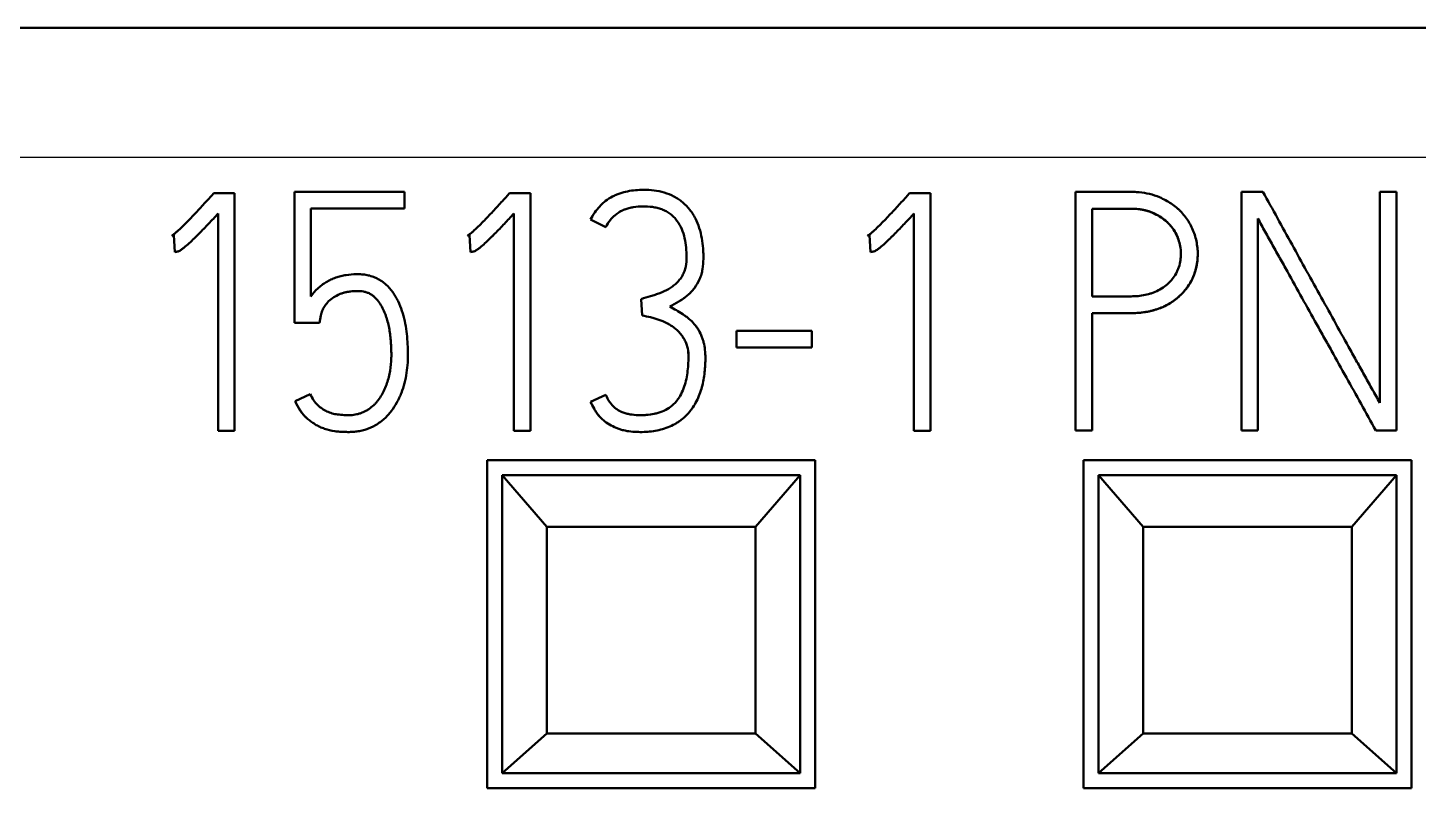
# Model space of a CAD drawing. Header units: millimetres. Extents: x 0 to 841, y 0 to 594.
# Drawn here: x 498.86 to 508.19, y 276.92 to 282.02 of the extents above; entities that cross this region are included whole.
import ezdxf

# ---------------------------------------------------------------- set-up
doc = ezdxf.new("R2010")
doc.units = ezdxf.units.MM
doc.layers.add('1', color=7, linetype='Continuous')

msp = doc.modelspace()

# ---------------------------------------------------------------- linework, layer by layer
at = {"layer": '1', "color": 7, "linetype": 'Continuous', "lineweight": 50}
for p, q in [((519.4459, 282.0155), (494.6459, 282.0155)), ((501.3917, 280.9155), (500.6528, 280.9155)), ((500.6528, 280.9154), (500.6528, 280.0364)), ((501.3917, 280.8045), (501.3917, 280.9154)), ((505.891, 280.9154), (505.891, 279.3154)), ((507.1493, 280.9155), (507.005, 280.9155)), ((507.005, 280.9154), (507.005, 279.3154)), ((508.0459, 280.9155), (507.9328, 280.9155)), ((507.9328, 280.9154), (507.9328, 279.4997)), ((508.0459, 279.3154), (508.0459, 280.9154)), ((500.1112, 280.9067), (500.0956, 280.8888)), ((500.251, 280.9067), (500.1112, 280.9067)), ((500.251, 279.3131), (500.251, 280.9066)), ((502.0955, 280.9067), (502.0799, 280.8888)), ((502.2352, 280.9067), (502.0955, 280.9067)), ((502.2352, 279.3131), (502.2352, 280.9066)), ((504.7789, 280.9067), (504.7633, 280.8888)), ((504.9187, 280.9067), (504.7789, 280.9067)), ((504.9187, 279.3131), (504.9187, 280.9066)), ((500.1402, 280.7691), (500.1402, 279.3131)), ((501.3917, 280.8046), (500.7636, 280.8046)), ((500.7636, 280.8046), (501.3917, 280.8046)), ((500.7636, 280.2139), (500.7636, 280.8045)), ((502.1244, 280.7691), (502.1244, 279.3131)), ((502.7414, 280.6782), (502.6393, 280.7292)), ((502.6393, 280.7292), (502.7414, 280.6782)), ((502.6393, 280.7292), (502.6393, 280.7292)), ((502.9257, 280.8124), (502.9257, 280.8124)), ((504.8079, 280.7691), (504.8079, 279.3131)), ((506.0041, 280.2142), (506.0041, 280.8022)), ((507.1159, 279.3154), (507.1159, 280.7356)), ((502.7414, 280.6782), (502.7414, 280.6782)), ((499.8427, 280.6249), (499.8294, 280.6203)), ((499.8294, 280.6203), (499.8427, 280.6249)), ((499.8294, 280.6203), (499.8294, 280.6203)), ((499.8427, 280.6249), (499.8495, 280.5118)), ((499.8427, 280.6249), (499.8427, 280.6249)), ((501.827, 280.6249), (501.8136, 280.6203)), ((501.8136, 280.6203), (501.827, 280.6249)), ((501.8136, 280.6203), (501.8136, 280.6203)), ((501.827, 280.6249), (501.8338, 280.5118)), ((501.827, 280.6249), (501.827, 280.6249)), ((504.5104, 280.6249), (504.4971, 280.6203)), ((504.4971, 280.6203), (504.5104, 280.6249)), ((504.4971, 280.6203), (504.4971, 280.6203)), ((504.5104, 280.6249), (504.5172, 280.5118)), ((504.5104, 280.6249), (504.5104, 280.6249)), ((499.8495, 280.5118), (499.8495, 280.5118)), ((499.8726, 280.516), (499.8726, 280.516)), ((501.8338, 280.5118), (501.8338, 280.5118)), ((501.8569, 280.516), (501.8569, 280.516)), ((503.3961, 280.474), (503.3961, 280.474)), ((504.5172, 280.5118), (504.5172, 280.5118)), ((504.5403, 280.516), (504.5403, 280.516)), ((506.7121, 280.4984), (506.7121, 280.4984)), ((500.8748, 280.173), (500.8748, 280.173)), ((502.979, 280.1964), (502.9855, 280.0856)), ((500.8303, 280.0853), (500.8215, 280.0365)), ((500.8215, 280.0365), (500.8303, 280.0853)), ((500.8303, 280.0853), (500.8303, 280.0853)), ((500.8391, 280.1174), (500.8391, 280.1174)), ((506.0041, 279.3154), (506.0041, 280.1011)), ((500.8215, 280.0365), (500.6528, 280.0365)), ((500.6528, 280.0365), (500.8215, 280.0365)), ((500.8215, 280.0365), (500.8215, 280.0365)), ((504.1239, 279.9835), (503.6181, 279.9835)), ((503.6181, 279.9834), (503.6181, 279.8703)), ((504.1239, 279.8703), (504.1239, 279.9834)), ((501.4138, 279.8213), (501.4138, 279.8213)), ((503.4094, 279.8038), (503.4094, 279.8038)), ((504.1239, 279.8704), (503.6181, 279.8704)), ((503.6181, 279.8704), (504.1239, 279.8704)), ((500.7591, 279.5573), (500.6573, 279.5109)), ((502.7414, 279.5528), (502.6393, 279.5063)), ((500.6573, 279.5109), (500.6573, 279.5109)), ((502.6393, 279.5063), (502.6393, 279.5063)), ((500.251, 279.3132), (500.1402, 279.3132)), ((500.1402, 279.3132), (500.251, 279.3132)), ((502.2352, 279.3132), (502.1244, 279.3132)), ((502.1244, 279.3132), (502.2352, 279.3132)), ((504.9187, 279.3132), (504.8079, 279.3132)), ((504.8079, 279.3132), (504.9187, 279.3132)), ((506.0041, 279.3155), (505.891, 279.3155)), ((505.891, 279.3155), (506.0041, 279.3155)), ((507.1159, 279.3155), (507.005, 279.3155)), ((507.005, 279.3155), (507.1159, 279.3155)), ((508.0459, 279.3155), (507.9061, 279.3155)), ((507.9061, 279.3155), (508.0459, 279.3155)), ((507.9061, 279.3155), (507.9061, 279.3155)), ((501.9459, 279.1155), (501.9459, 276.9155)), ((504.1459, 279.1155), (501.9459, 279.1155)), ((504.1459, 276.9155), (504.1459, 279.1155)), ((505.9459, 279.1155), (505.9459, 276.9155)), ((508.1459, 279.1155), (505.9459, 279.1155)), ((508.1459, 276.9155), (508.1459, 279.1155)), ((504.0459, 279.0155), (502.0459, 279.0155)), ((502.0459, 279.0155), (502.3459, 278.6682)), ((502.0459, 277.0155), (502.0459, 279.0155)), ((503.7459, 278.6682), (504.0459, 279.0155)), ((504.0459, 279.0155), (504.0459, 277.0155)), ((508.0459, 279.0155), (506.0459, 279.0155)), ((506.0459, 279.0155), (506.3459, 278.6682)), ((506.0459, 277.0155), (506.0459, 279.0155)), ((507.7459, 278.6682), (508.0459, 279.0155)), ((508.0459, 279.0155), (508.0459, 277.0155)), ((502.3459, 278.6682), (503.7459, 278.6682)), ((502.3459, 278.6682), (502.3459, 277.2834)), ((503.7459, 277.2834), (503.7459, 278.6682)), ((506.3459, 278.6682), (507.7459, 278.6682)), ((506.3459, 278.6682), (506.3459, 277.2834)), ((507.7459, 277.2834), (507.7459, 278.6682)), ((502.3459, 277.2834), (502.0459, 277.0155)), ((502.3459, 277.2834), (503.7459, 277.2834)), ((504.0459, 277.0155), (503.7459, 277.2834)), ((506.3459, 277.2834), (506.0459, 277.0155)), ((506.3459, 277.2834), (507.7459, 277.2834)), ((508.0459, 277.0155), (507.7459, 277.2834)), ((504.0459, 277.0155), (502.0459, 277.0155)), ((508.0459, 277.0155), (506.0459, 277.0155)), ((501.9459, 276.9155), (504.1459, 276.9155)), ((505.9459, 276.9155), (508.1459, 276.9155))]:
    msp.add_line(p, q, dxfattribs=at)
at = {"layer": '1', "color": 7, "linetype": 'Continuous', "lineweight": 25}
msp.add_line((519.4459, 281.1466), (494.6459, 281.1466), dxfattribs=at)
at = {"layer": '1', "color": 7, "linetype": 'Continuous', "lineweight": 50}
for points, knots in [([(502.9946, 280.9288), (502.9584, 280.9288), (502.9226, 280.9259), (502.8701, 280.9151), (502.8527, 280.9105), (502.827, 280.9016), (502.8185, 280.8983), (502.8019, 280.8912), (502.7775, 280.8796), (502.7548, 280.8651), (502.7332, 280.8487), (502.7262, 280.8429), (502.7128, 280.8307), (502.6936, 280.8118), (502.6769, 280.7908), (502.6565, 280.7611), (502.6474, 280.7454), (502.6393, 280.7292)], [0, 0, 0, 0, 0.25, 0.25, 0.375, 0.375, 0.4375, 0.4375, 0.5, 0.625, 0.625, 0.6875, 0.6875, 0.75, 0.875, 0.875, 1, 1, 1, 1]), ([(503.1698, 280.1454), (503.1907, 280.1558), (503.211, 280.1672), (503.2357, 280.1822), (503.2406, 280.1853), (503.2503, 280.1914), (503.2552, 280.1946), (503.2694, 280.2045), (503.2876, 280.2186), (503.3045, 280.2346), (503.3207, 280.2516), (503.3285, 280.2605), (503.3497, 280.2884), (503.3612, 280.3085), (503.3729, 280.3354), (503.3751, 280.3408), (503.3791, 280.3518), (503.3809, 280.3573), (503.3858, 280.374), (503.3883, 280.3853), (503.3941, 280.4196), (503.3957, 280.443), (503.3962, 280.4778), (503.396, 280.4893), (503.3953, 280.5124), (503.3947, 280.5239), (503.3922, 280.5585), (503.3894, 280.5814), (503.3813, 280.627), (503.3758, 280.6498), (503.3617, 280.6941), (503.3531, 280.7156), (503.3372, 280.7467), (503.3314, 280.7569), (503.3188, 280.7767), (503.3121, 280.7862), (503.2907, 280.8135), (503.2746, 280.8302), (503.2479, 280.8527), (503.2384, 280.8598), (503.2189, 280.8728), (503.2088, 280.8788), (503.1778, 280.895), (503.1561, 280.9037), (503.1108, 280.9171), (503.0879, 280.9216), (503.0416, 280.9275), (503.0182, 280.9288), (502.9946, 280.9288)], [0, 0, 0, 0, 0.0625, 0.0625, 0.078125, 0.078125, 0.09375, 0.09375, 0.125, 0.15625, 0.15625, 0.1875, 0.1875, 0.25, 0.25, 0.265625, 0.265625, 0.28125, 0.28125, 0.3125, 0.3125, 0.375, 0.375, 0.40625, 0.40625, 0.4375, 0.4375, 0.5, 0.5, 0.5625, 0.5625, 0.625, 0.625, 0.65625, 0.65625, 0.6875, 0.6875, 0.75, 0.75, 0.78125, 0.78125, 0.8125, 0.8125, 0.875, 0.875, 0.9375, 0.9375, 1, 1, 1, 1]), ([(506.456, 280.8788), (506.412, 280.8975), (506.3662, 280.908), (506.3075, 280.9138), (506.2957, 280.9146), (506.2778, 280.9153), (506.2719, 280.9154), (506.26, 280.9155), (506.254, 280.9155), (506.2243, 280.9155), (506.1052, 280.9155), (505.9862, 280.9155), (505.891, 280.9155)], [0, 0, 0, 0, 0.25, 0.25, 0.3125, 0.3125, 0.34375, 0.34375, 0.375, 0.375, 0.5, 1, 1, 1, 1]), ([(507.9328, 279.4998), (507.9249, 279.5147), (507.9168, 279.5295), (507.9005, 279.559), (507.8923, 279.5737), (507.8676, 279.6179), (507.8512, 279.6473), (507.8184, 279.7062), (507.802, 279.7357), (507.7691, 279.7945), (507.7526, 279.8239), (507.7035, 279.9123), (507.671, 279.9714), (507.6057, 280.0894), (507.5729, 280.1483), (507.5074, 280.2661), (507.4748, 280.3252), (507.4097, 280.4432), (507.312, 280.6203), (507.2144, 280.7974), (507.1493, 280.9155)], [0, 0, 0, 0, 0.03125, 0.03125, 0.0625, 0.0625, 0.125, 0.125, 0.1875, 0.1875, 0.25, 0.25, 0.375, 0.375, 0.5, 0.5, 0.625, 0.625, 0.75, 1, 1, 1, 1]), ([(500.0956, 280.8888), (500.0746, 280.8653), (500.0533, 280.842), (500.0105, 280.7956), (499.9891, 280.7725), (499.9457, 280.7267), (499.9238, 280.7039), (499.8898, 280.671), (499.8783, 280.6603), (499.8605, 280.6447), (499.8545, 280.6396), (499.8454, 280.6321), (499.8423, 280.6296), (499.836, 280.6248), (499.8328, 280.6224), (499.8294, 280.6203)], [0, 0, 0, 0, 0.25, 0.25, 0.5, 0.5, 0.75, 0.75, 0.875, 0.875, 0.9375, 0.9375, 0.96875, 0.96875, 1, 1, 1, 1]), ([(502.0799, 280.8888), (502.0589, 280.8653), (502.0376, 280.842), (501.9948, 280.7956), (501.9733, 280.7725), (501.9299, 280.7267), (501.908, 280.7039), (501.874, 280.671), (501.8625, 280.6603), (501.8447, 280.6447), (501.8387, 280.6396), (501.8296, 280.6321), (501.8265, 280.6296), (501.8202, 280.6248), (501.8171, 280.6224), (501.8136, 280.6203)], [0, 0, 0, 0, 0.25, 0.25, 0.5, 0.5, 0.75, 0.75, 0.875, 0.875, 0.9375, 0.9375, 0.96875, 0.96875, 1, 1, 1, 1]), ([(504.7633, 280.8888), (504.7423, 280.8653), (504.721, 280.842), (504.6782, 280.7956), (504.6568, 280.7725), (504.6134, 280.7267), (504.5915, 280.7039), (504.5575, 280.671), (504.546, 280.6603), (504.5282, 280.6447), (504.5222, 280.6396), (504.513, 280.6321), (504.51, 280.6296), (504.5037, 280.6248), (504.5005, 280.6224), (504.4971, 280.6203)], [0, 0, 0, 0, 0.25, 0.25, 0.5, 0.5, 0.75, 0.75, 0.875, 0.875, 0.9375, 0.9375, 0.96875, 0.96875, 1, 1, 1, 1]), ([(506.0041, 280.1012), (506.0625, 280.1012), (506.1354, 280.1012), (506.2157, 280.1012), (506.2376, 280.1012), (506.2522, 280.1012), (506.2595, 280.1012), (506.2959, 280.1015), (506.325, 280.1036), (506.3684, 280.1101), (506.3828, 280.1128), (506.4044, 280.1179), (506.4116, 280.1198), (506.4259, 280.1239), (506.4331, 280.1261), (506.4686, 280.1381), (506.4956, 280.1503), (506.5339, 280.173), (506.5463, 280.1813), (506.5703, 280.1993), (506.5816, 280.2089), (506.614, 280.2392), (506.6333, 280.2616), (506.6582, 280.299), (506.6656, 280.3119), (506.6787, 280.3383), (506.6844, 280.3519), (506.6943, 280.3796), (506.6985, 280.3938), (506.7053, 280.4229), (506.7078, 280.4375), (506.7112, 280.4668), (506.712, 280.4816), (506.7122, 280.5111), (506.7115, 280.526), (506.7068, 280.5704), (506.7006, 280.5991), (506.6868, 280.6412), (506.6815, 280.6551), (506.6694, 280.6824), (506.6627, 280.6955), (506.6403, 280.7336), (506.6225, 280.7571), (506.597, 280.7843), (506.5918, 280.7896), (506.581, 280.7999), (506.5644, 280.8147), (506.5349, 280.8369), (506.5095, 280.8522), (506.4833, 280.8664), (506.4697, 280.8729), (506.456, 280.8788)], [0, 0, 0, 0, 0.125, 0.15625, 0.171875, 0.171875, 0.1875, 0.1875, 0.25, 0.25, 0.28125, 0.28125, 0.296875, 0.296875, 0.3125, 0.3125, 0.375, 0.375, 0.40625, 0.40625, 0.4375, 0.4375, 0.5, 0.5, 0.53125, 0.53125, 0.5625, 0.5625, 0.59375, 0.59375, 0.625, 0.625, 0.65625, 0.65625, 0.6875, 0.6875, 0.75, 0.75, 0.78125, 0.78125, 0.8125, 0.8125, 0.875, 0.875, 0.890625, 0.890625, 0.90625, 0.9375, 0.96875, 0.96875, 1, 1, 1, 1]), ([(500.1402, 280.7692), (500.1193, 280.7466), (500.0983, 280.724), (500.0559, 280.6793), (500.0346, 280.6571), (499.9912, 280.6133), (499.9693, 280.5916), (499.9352, 280.5604), (499.9237, 280.5502), (499.9056, 280.5358), (499.8995, 280.5311), (499.8898, 280.5247), (499.8866, 280.5226), (499.8798, 280.5188), (499.8764, 280.5171), (499.8726, 280.516)], [0, 0, 0, 0, 0.25, 0.25, 0.5, 0.5, 0.75, 0.75, 0.875, 0.875, 0.9375, 0.9375, 0.96875, 0.96875, 1, 1, 1, 1]), ([(499.8726, 280.516), (499.8765, 280.5171), (499.8799, 280.5189), (499.8866, 280.5226), (499.8964, 280.5288), (499.9056, 280.5358), (499.9237, 280.5502), (499.9352, 280.5604), (499.9693, 280.5916), (499.9913, 280.6133), (500.0346, 280.6571), (500.0559, 280.6793), (500.0983, 280.724), (500.1193, 280.7466), (500.1402, 280.7692)], [0, 0, 0, 0, 0.03125, 0.03125, 0.0625, 0.125, 0.125, 0.25, 0.25, 0.5, 0.5, 0.75, 0.75, 1, 1, 1, 1]), ([(501.8569, 280.516), (501.8607, 280.5171), (501.8641, 280.5189), (501.8709, 280.5226), (501.8806, 280.5288), (501.8898, 280.5358), (501.9079, 280.5502), (501.9195, 280.5604), (501.9536, 280.5916), (501.9755, 280.6133), (502.0188, 280.6571), (502.0402, 280.6793), (502.0825, 280.724), (502.1035, 280.7466), (502.1244, 280.7692)], [0, 0, 0, 0, 0.03125, 0.03125, 0.0625, 0.125, 0.125, 0.25, 0.25, 0.5, 0.5, 0.75, 0.75, 1, 1, 1, 1]), ([(502.1244, 280.7692), (502.1035, 280.7466), (502.0825, 280.724), (502.0402, 280.6793), (502.0188, 280.6571), (501.9892, 280.6272), (501.9812, 280.6192), (501.9732, 280.6112)], [0, 0, 0, 0, 0.422543, 0.422543, 0.845085, 0.845085, 1, 1, 1, 1]), ([(502.7414, 280.6782), (502.7503, 280.6959), (502.7605, 280.7126), (502.779, 280.7356), (502.7857, 280.7429), (502.8003, 280.7565), (502.8079, 280.7628), (502.8237, 280.7744), (502.832, 280.7798), (502.845, 280.7868), (502.8494, 280.789), (502.8585, 280.7931), (502.8632, 280.795), (502.8866, 280.8039), (502.9059, 280.8092), (502.9257, 280.8124)], [0, 0, 0, 0, 0.25, 0.25, 0.375, 0.375, 0.5, 0.5, 0.625, 0.625, 0.6875, 0.6875, 0.75, 0.75, 1, 1, 1, 1]), ([(502.9257, 280.8124), (502.9158, 280.8108), (502.9061, 280.8087), (502.8869, 280.8035), (502.8774, 280.8004), (502.8588, 280.7933), (502.8497, 280.7894), (502.8324, 280.78), (502.8241, 280.7747), (502.8081, 280.763), (502.8004, 280.7566), (502.7859, 280.7431), (502.7793, 280.7359), (502.7608, 280.713), (502.7503, 280.6959), (502.7414, 280.6782)], [0, 0, 0, 0, 0.125, 0.125, 0.25, 0.25, 0.375, 0.375, 0.5, 0.5, 0.625, 0.625, 0.75, 0.75, 1, 1, 1, 1]), ([(502.9257, 280.8124), (502.9471, 280.8157), (502.9685, 280.8177), (503.0113, 280.8182), (503.0326, 280.817), (503.0646, 280.8123), (503.0753, 280.8103), (503.0963, 280.805), (503.1169, 280.7987), (503.1366, 280.7898), (503.1557, 280.7795), (503.1649, 280.7736), (503.1821, 280.7608), (503.1902, 280.7539), (503.2053, 280.7387), (503.2124, 280.7304), (503.2318, 280.7045), (503.2422, 280.6857), (503.259, 280.6458), (503.2652, 280.6254), (503.2746, 280.5839), (503.2778, 280.5627), (503.2819, 280.52), (503.2829, 280.4986), (503.283, 280.456), (503.2817, 280.4347), (503.2753, 280.4031), (503.2724, 280.3925), (503.2649, 280.3722), (503.2603, 280.3625), (503.2493, 280.344), (503.2431, 280.335), (503.2296, 280.3179), (503.2151, 280.3019), (503.1985, 280.2879), (503.181, 280.2749), (503.1718, 280.269), (503.1438, 280.2526), (503.1242, 280.2435), (503.0937, 280.2321), (503.0833, 280.2288), (503.0625, 280.2221), (503.0313, 280.2122), (503, 280.2026), (502.979, 280.1964)], [0, 0, 0, 0, 0.0625, 0.0625, 0.125, 0.125, 0.15625, 0.15625, 0.1875, 0.21875, 0.21875, 0.25, 0.25, 0.28125, 0.28125, 0.3125, 0.3125, 0.375, 0.375, 0.4375, 0.4375, 0.5, 0.5, 0.5625, 0.5625, 0.625, 0.625, 0.65625, 0.65625, 0.6875, 0.6875, 0.71875, 0.71875, 0.75, 0.78125, 0.78125, 0.8125, 0.8125, 0.875, 0.875, 0.90625, 0.90625, 0.9375, 1, 1, 1, 1]), ([(504.5403, 280.516), (504.5441, 280.5171), (504.5476, 280.5189), (504.5543, 280.5226), (504.5641, 280.5288), (504.5733, 280.5358), (504.5914, 280.5502), (504.6029, 280.5604), (504.637, 280.5916), (504.659, 280.6133), (504.7023, 280.6571), (504.7236, 280.6793), (504.766, 280.724), (504.787, 280.7466), (504.8079, 280.7692)], [0, 0, 0, 0, 0.03125, 0.03125, 0.0625, 0.125, 0.125, 0.25, 0.25, 0.5, 0.5, 0.75, 0.75, 1, 1, 1, 1]), ([(504.8079, 280.7692), (504.787, 280.7466), (504.766, 280.724), (504.7236, 280.6793), (504.7023, 280.6571), (504.6727, 280.6272), (504.6647, 280.6192), (504.6566, 280.6112)], [0, 0, 0, 0, 0.422543, 0.422543, 0.845085, 0.845085, 1, 1, 1, 1]), ([(506.0041, 280.8024), (506.0675, 280.8024), (506.1468, 280.8024), (506.2261, 280.8024), (506.2499, 280.8024), (506.2578, 280.8024), (506.2737, 280.8022), (506.2816, 280.802), (506.3052, 280.8005), (506.3209, 280.7988), (506.3443, 280.7947), (506.3521, 280.7931), (506.3675, 280.7894), (506.3753, 280.7872), (506.398, 280.7798), (506.4126, 280.7736), (506.441, 280.7597), (506.4547, 280.7519), (506.4746, 280.7386), (506.4811, 280.7339), (506.4936, 280.7241), (506.4996, 280.719), (506.5169, 280.703), (506.5275, 280.6915), (506.5471, 280.6667), (506.5559, 280.6533), (506.5709, 280.6257), (506.5771, 280.6113), (506.5873, 280.5815), (506.5914, 280.5661), (506.5971, 280.5352), (506.5986, 280.5196), (506.5991, 280.4961), (506.5989, 280.4882), (506.5979, 280.4724), (506.5971, 280.4645), (506.5937, 280.4411), (506.5901, 280.4259), (506.5828, 280.4036), (506.5801, 280.3962), (506.574, 280.3816), (506.5705, 280.3744), (506.5593, 280.3536), (506.5461, 280.3341), (506.5303, 280.3166), (506.5192, 280.3053), (506.5134, 280.2998), (506.4953, 280.2843), (506.4825, 280.2751), (506.4555, 280.2586), (506.4413, 280.2513), (506.4195, 280.2418), (506.4121, 280.2389), (506.3972, 280.2335), (506.3897, 280.2312), (506.3668, 280.2249), (506.3511, 280.2217), (506.3197, 280.2172), (506.3039, 280.2158), (506.2803, 280.2146), (506.2724, 280.2144), (506.2566, 280.2143), (506.2487, 280.2143), (506.225, 280.2143), (506.1461, 280.2143), (506.0672, 280.2143), (506.0041, 280.2143)], [0, 0, 0, 0, 0.125, 0.15625, 0.15625, 0.171875, 0.171875, 0.1875, 0.1875, 0.21875, 0.21875, 0.234375, 0.234375, 0.25, 0.25, 0.28125, 0.28125, 0.3125, 0.3125, 0.328125, 0.328125, 0.34375, 0.34375, 0.375, 0.375, 0.40625, 0.40625, 0.4375, 0.4375, 0.46875, 0.46875, 0.5, 0.5, 0.515625, 0.515625, 0.53125, 0.53125, 0.5625, 0.5625, 0.578125, 0.578125, 0.59375, 0.59375, 0.625, 0.640625, 0.640625, 0.65625, 0.65625, 0.6875, 0.6875, 0.71875, 0.71875, 0.734375, 0.734375, 0.75, 0.75, 0.78125, 0.78125, 0.8125, 0.8125, 0.828125, 0.828125, 0.84375, 0.84375, 0.875, 1, 1, 1, 1]), ([(506.5839, 280.5913), (506.5832, 280.5937), (506.5824, 280.596), (506.5789, 280.6058), (506.576, 280.6133), (506.5696, 280.6277), (506.559, 280.6489), (506.5416, 280.6748), (506.5261, 280.6927), (506.5152, 280.7042), (506.5096, 280.7098), (506.492, 280.7258), (506.4796, 280.7354), (506.4532, 280.7528), (506.4393, 280.7606), (506.4179, 280.7709), (506.4107, 280.7742), (506.3961, 280.7802), (506.3813, 280.7855), (506.366, 280.7898), (506.3506, 280.7934), (506.3427, 280.795), (506.3192, 280.799), (506.3035, 280.8007), (506.2799, 280.802), (506.272, 280.8023), (506.2562, 280.8024), (506.2484, 280.8024), (506.2247, 280.8024), (506.1459, 280.8024), (506.0671, 280.8024), (506.0041, 280.8024)], [0, 0, 0, 0, 0.011195, 0.011195, 0.046509, 0.046509, 0.081824, 0.152453, 0.187767, 0.187767, 0.223082, 0.223082, 0.29371, 0.29371, 0.364339, 0.364339, 0.399654, 0.399654, 0.434968, 0.470283, 0.470283, 0.505597, 0.505597, 0.576226, 0.576226, 0.611541, 0.611541, 0.646855, 0.646855, 0.717484, 1, 1, 1, 1]), ([(507.1159, 280.7357), (507.1234, 280.7206), (507.1315, 280.7057), (507.1478, 280.676), (507.156, 280.6612), (507.1726, 280.6317), (507.181, 280.617), (507.1976, 280.5875), (507.2225, 280.5432), (507.2472, 280.4989), (507.2803, 280.4398), (507.2968, 280.4102), (507.3793, 280.2624), (507.4447, 280.1438), (507.5273, 279.996), (507.5439, 279.9664), (507.577, 279.9074), (507.6266, 279.8187), (507.6759, 279.7299), (507.7746, 279.5523), (507.8403, 279.4339), (507.9061, 279.3155)], [0, 0, 0, 0, 0.03125, 0.03125, 0.0625, 0.0625, 0.09375, 0.09375, 0.125, 0.1875, 0.1875, 0.25, 0.25, 0.5, 0.5, 0.5625, 0.5625, 0.625, 0.75, 0.75, 1, 1, 1, 1]), ([(499.8726, 280.516), (499.8689, 280.5148), (499.8651, 280.5138), (499.8574, 280.5123), (499.8535, 280.5118), (499.8495, 280.5118)], [0, 0, 0, 0, 0.5, 0.5, 1, 1, 1, 1]), ([(499.8495, 280.5118), (499.8535, 280.5118), (499.8574, 280.5123), (499.8651, 280.5138), (499.8689, 280.5148), (499.8726, 280.516)], [0, 0, 0, 0, 0.5, 0.5, 1, 1, 1, 1]), ([(501.8338, 280.5118), (501.8377, 280.5118), (501.8416, 280.5123), (501.8493, 280.5138), (501.8531, 280.5148), (501.8569, 280.516)], [0, 0, 0, 0, 0.5, 0.5, 1, 1, 1, 1]), ([(501.8569, 280.516), (501.8531, 280.5148), (501.8493, 280.5138), (501.8416, 280.5123), (501.8377, 280.5118), (501.8338, 280.5118)], [0, 0, 0, 0, 0.5, 0.5, 1, 1, 1, 1]), ([(501.8887, 280.535), (501.885, 280.5322), (501.8812, 280.5294), (501.8741, 280.5247), (501.8708, 280.5226), (501.8641, 280.5188), (501.8606, 280.5171), (501.8569, 280.516)], [0, 0, 0, 0, 0.377432, 0.377432, 0.688716, 0.688716, 1, 1, 1, 1]), ([(504.5172, 280.5118), (504.5212, 280.5118), (504.5251, 280.5123), (504.5328, 280.5138), (504.5366, 280.5148), (504.5403, 280.516)], [0, 0, 0, 0, 0.5, 0.5, 1, 1, 1, 1]), ([(504.5403, 280.516), (504.5366, 280.5148), (504.5328, 280.5138), (504.5251, 280.5123), (504.5212, 280.5118), (504.5172, 280.5118)], [0, 0, 0, 0, 0.5, 0.5, 1, 1, 1, 1]), ([(504.5721, 280.535), (504.5684, 280.5322), (504.5646, 280.5294), (504.5575, 280.5247), (504.5543, 280.5226), (504.5475, 280.5188), (504.5441, 280.5171), (504.5403, 280.516)], [0, 0, 0, 0, 0.377432, 0.377432, 0.688716, 0.688716, 1, 1, 1, 1]), ([(506.7092, 280.45), (506.7086, 280.4447), (506.7079, 280.4393), (506.7058, 280.4268), (506.7044, 280.4195), (506.6996, 280.3978), (506.6956, 280.3837), (506.6861, 280.356), (506.6806, 280.3425), (506.6679, 280.3161), (506.6607, 280.3032), (506.6365, 280.2657), (506.6176, 280.2432), (506.5857, 280.2125), (506.5745, 280.2028), (506.551, 280.1846), (506.5266, 280.1678), (506.5007, 280.1538), (506.474, 280.1412), (506.4602, 280.1355), (506.4181, 280.1207), (506.3894, 280.1136), (506.3458, 280.1066), (506.3312, 280.1048), (506.3017, 280.1023), (506.2868, 280.1016), (506.2645, 280.1012), (506.2571, 280.1012), (506.2422, 280.1012), (506.2199, 280.1012), (506.138, 280.1012), (506.0636, 280.1012), (506.0041, 280.1012)], [0, 0, 0, 0, 0.018399, 0.018399, 0.043568, 0.043568, 0.093907, 0.093907, 0.144245, 0.144245, 0.194584, 0.194584, 0.295261, 0.295261, 0.345599, 0.345599, 0.395938, 0.446276, 0.446276, 0.496615, 0.496615, 0.597292, 0.597292, 0.64763, 0.64763, 0.697969, 0.697969, 0.723138, 0.723138, 0.748307, 0.798646, 1, 1, 1, 1]), ([(500.6573, 279.5109), (500.667, 279.4897), (500.6779, 279.4694), (500.697, 279.4407), (500.7039, 279.4314), (500.715, 279.4181), (500.7189, 279.4138), (500.727, 279.4054), (500.7312, 279.4012), (500.7399, 279.3934), (500.7443, 279.3896), (500.7534, 279.3823), (500.7671, 279.3717), (500.7815, 279.3619), (500.8013, 279.3498), (500.8116, 279.3442), (500.8275, 279.3368), (500.8329, 279.3344), (500.8438, 279.3301), (500.8494, 279.3282), (500.877, 279.3188), (500.8996, 279.3132), (500.9287, 279.3091), (500.9345, 279.3084), (500.9463, 279.3074), (500.9522, 279.3071), (500.9698, 279.3059), (500.9815, 279.3053), (501.005, 279.3045), (501.0167, 279.3043), (501.0402, 279.3049), (501.0519, 279.3058), (501.0753, 279.3085), (501.087, 279.3104), (501.1102, 279.3155), (501.1216, 279.3186), (501.1551, 279.3295), (501.1766, 279.339), (501.2075, 279.3567), (501.2174, 279.3632), (501.2365, 279.3769), (501.2548, 279.3916), (501.2715, 279.4081), (501.2874, 279.4254), (501.295, 279.4345), (501.3163, 279.4626), (501.329, 279.4822), (501.3458, 279.5129), (501.3511, 279.5233), (501.361, 279.5445), (501.3656, 279.5553), (501.3785, 279.5882), (501.3857, 279.6104), (501.4032, 279.6778), (501.4097, 279.7238), (501.4137, 279.794), (501.414, 279.8174), (501.4134, 279.8639), (501.4125, 279.8871), (501.4079, 279.9566), (501.4023, 280.0028), (501.3875, 280.0715), (501.3815, 280.0943), (501.3669, 280.1388), (501.3583, 280.1606), (501.3429, 280.1923), (501.3374, 280.2028), (501.3255, 280.223), (501.3191, 280.2328), (501.2988, 280.2612), (501.2835, 280.2788), (501.257, 280.3026), (501.2476, 280.3099), (501.2282, 280.3232), (501.218, 280.3292), (501.1969, 280.3397), (501.1858, 280.3443), (501.1633, 280.3518), (501.1404, 280.3578), (501.1169, 280.3609), (501.0991, 280.3623), (501.0931, 280.3626), (501.0813, 280.3629), (501.0754, 280.3629), (501.0458, 280.3624), (501.0224, 280.3607), (500.9875, 280.3551), (500.9759, 280.3528), (500.9529, 280.347), (500.9414, 280.3437), (500.919, 280.336), (500.908, 280.3317), (500.8867, 280.3217), (500.8763, 280.316), (500.8562, 280.3038), (500.8462, 280.2971), (500.8273, 280.2828), (500.8183, 280.2752), (500.7928, 280.251), (500.7772, 280.2335), (500.7636, 280.214)], [0, 0, 0, 0, 0.03125, 0.03125, 0.046875, 0.046875, 0.054687, 0.054687, 0.0625, 0.0625, 0.070312, 0.070312, 0.078125, 0.09375, 0.09375, 0.109375, 0.109375, 0.117187, 0.117187, 0.125, 0.125, 0.15625, 0.15625, 0.164062, 0.164062, 0.171875, 0.171875, 0.1875, 0.1875, 0.203125, 0.203125, 0.21875, 0.21875, 0.234375, 0.234375, 0.25, 0.25, 0.28125, 0.28125, 0.296875, 0.296875, 0.3125, 0.328125, 0.328125, 0.34375, 0.34375, 0.375, 0.375, 0.390625, 0.390625, 0.40625, 0.40625, 0.4375, 0.4375, 0.5, 0.5, 0.53125, 0.53125, 0.5625, 0.5625, 0.625, 0.625, 0.65625, 0.65625, 0.6875, 0.6875, 0.703125, 0.703125, 0.71875, 0.71875, 0.75, 0.75, 0.765625, 0.765625, 0.78125, 0.78125, 0.796875, 0.796875, 0.8125, 0.828125, 0.828125, 0.835938, 0.835938, 0.84375, 0.84375, 0.875, 0.875, 0.890625, 0.890625, 0.90625, 0.90625, 0.921875, 0.921875, 0.9375, 0.9375, 0.953125, 0.953125, 0.96875, 0.96875, 1, 1, 1, 1]), ([(500.8748, 280.173), (500.8674, 280.1648), (500.8604, 280.1561), (500.8481, 280.1376), (500.8428, 280.1279), (500.8391, 280.1174)], [0, 0, 0, 0, 0.5, 0.5, 1, 1, 1, 1]), ([(500.8391, 280.1174), (500.8428, 280.1279), (500.8481, 280.1377), (500.8604, 280.1561), (500.8674, 280.1648), (500.8748, 280.173)], [0, 0, 0, 0, 0.5, 0.5, 1, 1, 1, 1]), ([(500.8748, 280.173), (500.8845, 280.1842), (500.8956, 280.1935), (500.9194, 280.2101), (500.9321, 280.2174), (500.9485, 280.2255), (500.9518, 280.2271), (500.9584, 280.2301), (500.9685, 280.2342), (500.979, 280.2374), (500.9931, 280.2412), (501.0003, 280.2427), (501.0147, 280.2453), (501.022, 280.2463), (501.0437, 280.2488), (501.0583, 280.2496), (501.0802, 280.2498), (501.0876, 280.2497), (501.1022, 280.2486), (501.1167, 280.2468), (501.1308, 280.2431), (501.1447, 280.2384), (501.1516, 280.2356), (501.1645, 280.2289), (501.1706, 280.2251), (501.1824, 280.2166), (501.188, 280.2118), (501.1983, 280.2015), (501.2031, 280.196), (501.2123, 280.1849), (501.2168, 280.1792), (501.2294, 280.1615), (501.237, 280.149), (501.2505, 280.1234), (501.2564, 280.1102), (501.264, 280.0901), (501.2663, 280.0833), (501.2707, 280.0696), (501.2728, 280.0627), (501.2787, 280.042), (501.2823, 280.0279), (501.2883, 279.9998), (501.2922, 279.9786), (501.2949, 279.9574), (501.2964, 279.9432), (501.297, 279.9361), (501.2989, 279.9148), (501.2999, 279.9006), (501.3017, 279.8722), (501.3023, 279.858), (501.303, 279.8295), (501.3031, 279.8152), (501.3018, 279.7724), (501.299, 279.7435), (501.2893, 279.6869), (501.2825, 279.6591), (501.2687, 279.6181), (501.2635, 279.6046), (501.2518, 279.5783), (501.2453, 279.5655), (501.2309, 279.5407), (501.223, 279.5287), (501.2096, 279.5115), (501.2049, 279.5059), (501.1952, 279.4952), (501.18, 279.4798), (501.1631, 279.4663), (501.145, 279.454), (501.1389, 279.45), (501.1262, 279.4429), (501.1133, 279.4365), (501.0998, 279.4313), (501.086, 279.4269), (501.079, 279.425), (501.0576, 279.4202), (501.0432, 279.4185), (501.0216, 279.4175), (501.0144, 279.4175), (500.9999, 279.4177), (500.9927, 279.4179), (500.971, 279.419), (500.9565, 279.4202), (500.9421, 279.4221)], [0, 0, 0, 0, 0.03125, 0.03125, 0.0625, 0.0625, 0.070312, 0.070312, 0.078125, 0.09375, 0.09375, 0.109375, 0.109375, 0.125, 0.125, 0.15625, 0.15625, 0.171875, 0.171875, 0.1875, 0.203125, 0.203125, 0.21875, 0.21875, 0.234375, 0.234375, 0.25, 0.25, 0.265625, 0.265625, 0.28125, 0.28125, 0.3125, 0.3125, 0.34375, 0.34375, 0.359375, 0.359375, 0.375, 0.375, 0.40625, 0.40625, 0.4375, 0.453125, 0.453125, 0.46875, 0.46875, 0.5, 0.5, 0.53125, 0.53125, 0.5625, 0.5625, 0.625, 0.625, 0.6875, 0.6875, 0.71875, 0.71875, 0.75, 0.75, 0.78125, 0.78125, 0.796875, 0.796875, 0.8125, 0.84375, 0.84375, 0.859375, 0.859375, 0.875, 0.890625, 0.890625, 0.90625, 0.90625, 0.9375, 0.9375, 0.953125, 0.953125, 0.96875, 0.96875, 1, 1, 1, 1]), ([(503.3091, 280.2394), (503.3023, 280.2326), (503.2953, 280.226), (503.2792, 280.2121), (503.2699, 280.2049), (503.2556, 280.1949), (503.2507, 280.1917), (503.2409, 280.1855), (503.2162, 280.1701), (503.1907, 280.1559), (503.1698, 280.1454)], [0, 0, 0, 0, 0.171328, 0.171328, 0.378496, 0.378496, 0.48208, 0.48208, 0.585664, 1, 1, 1, 1]), ([(500.8303, 280.0853), (500.8303, 280.0867), (500.8305, 280.088), (500.831, 280.0908), (500.8313, 280.0921), (500.8323, 280.0962), (500.8331, 280.0989), (500.8355, 280.1069), (500.8372, 280.1122), (500.8391, 280.1174)], [0, 0, 0, 0, 0.125, 0.125, 0.25, 0.25, 0.5, 0.5, 1, 1, 1, 1]), ([(502.6393, 279.5063), (502.6461, 279.4909), (502.6537, 279.476), (502.6663, 279.4544), (502.6707, 279.4474), (502.6775, 279.4369), (502.6797, 279.4334), (502.6845, 279.4266), (502.692, 279.4165), (502.7003, 279.407), (502.7122, 279.3948), (502.7184, 279.389), (502.7376, 279.3726), (502.7512, 279.363), (502.7801, 279.346), (502.7953, 279.3386), (502.819, 279.329), (502.8269, 279.3261), (502.843, 279.3207), (502.851, 279.3183), (502.8756, 279.3123), (502.8924, 279.3096), (502.9262, 279.3059), (502.9431, 279.3049), (502.9936, 279.3039), (503.0272, 279.3055), (503.0772, 279.3128), (503.0938, 279.3161), (503.1269, 279.3246), (503.1592, 279.3349), (503.1897, 279.3492), (503.2119, 279.3617), (503.2192, 279.3661), (503.2334, 279.3755), (503.2541, 279.3903), (503.2728, 279.4071), (503.2903, 279.4253), (503.296, 279.4316), (503.3068, 279.4445), (503.3121, 279.4512), (503.3371, 279.4855), (503.353, 279.5151), (503.3722, 279.5621), (503.3777, 279.5781), (503.3872, 279.6103), (503.3912, 279.6266), (503.4012, 279.6757), (503.4053, 279.7089), (503.4086, 279.7593), (503.4092, 279.7761), (503.4094, 279.8013), (503.4094, 279.8097), (503.409, 279.8265), (503.4085, 279.8348), (503.4065, 279.8599), (503.4042, 279.8765), (503.3988, 279.9014), (503.3967, 279.9096), (503.3919, 279.9258), (503.3891, 279.9337), (503.3801, 279.9572), (503.3729, 279.9724), (503.36, 279.9944), (503.3553, 280.0016), (503.3455, 280.0153), (503.3403, 280.0219), (503.3239, 280.0411), (503.312, 280.053), (503.2925, 280.0695), (503.2858, 280.0748), (503.272, 280.0847), (503.265, 280.0894), (503.2294, 280.1127), (503.2, 280.1296), (503.1698, 280.1454)], [0, 0, 0, 0, 0.03125, 0.03125, 0.046875, 0.046875, 0.054688, 0.054688, 0.0625, 0.078125, 0.078125, 0.09375, 0.09375, 0.125, 0.125, 0.15625, 0.15625, 0.171875, 0.171875, 0.1875, 0.1875, 0.21875, 0.21875, 0.25, 0.25, 0.3125, 0.3125, 0.34375, 0.34375, 0.375, 0.40625, 0.40625, 0.421875, 0.421875, 0.4375, 0.46875, 0.46875, 0.484375, 0.484375, 0.5, 0.5, 0.5625, 0.5625, 0.59375, 0.59375, 0.625, 0.625, 0.6875, 0.6875, 0.71875, 0.71875, 0.734375, 0.734375, 0.75, 0.75, 0.78125, 0.78125, 0.796875, 0.796875, 0.8125, 0.8125, 0.84375, 0.84375, 0.859375, 0.859375, 0.875, 0.875, 0.90625, 0.90625, 0.921875, 0.921875, 0.9375, 0.9375, 1, 1, 1, 1]), ([(502.9855, 280.0856), (503.0045, 280.0824), (503.0233, 280.0784), (503.0513, 280.0714), (503.0606, 280.0688), (503.079, 280.0634), (503.0882, 280.0606), (503.1156, 280.0514), (503.1331, 280.0439), (503.1585, 280.0308), (503.1667, 280.0261), (503.1829, 280.016), (503.1909, 280.0107), (503.2141, 279.9935), (503.2278, 279.9804), (503.2462, 279.9587), (503.2519, 279.951), (503.2626, 279.9351), (503.2676, 279.927), (503.2762, 279.9102), (503.2799, 279.9016), (503.2862, 279.8837), (503.2887, 279.8745), (503.2946, 279.8464), (503.2963, 279.8274), (503.2963, 279.8083)], [0, 0, 0, 0, 0.125, 0.125, 0.1875, 0.1875, 0.25, 0.25, 0.375, 0.375, 0.4375, 0.4375, 0.5, 0.5, 0.625, 0.625, 0.6875, 0.6875, 0.75, 0.75, 0.8125, 0.8125, 0.875, 0.875, 1, 1, 1, 1]), ([(503.2963, 279.8083), (503.2963, 279.8275), (503.2946, 279.8464), (503.2888, 279.8743), (503.2862, 279.8836), (503.2799, 279.9017), (503.2761, 279.9104), (503.2675, 279.9272), (503.2625, 279.9353), (503.2519, 279.9511), (503.2461, 279.9588), (503.2276, 279.9807), (503.2138, 279.9938), (503.1907, 280.0108), (503.1826, 280.0162), (503.1664, 280.0263), (503.1415, 280.0404), (503.1152, 280.0515), (503.088, 280.0607), (503.0789, 280.0635), (503.0604, 280.0689), (503.0512, 280.0714), (503.0233, 280.0785), (503.0045, 280.0825), (502.9855, 280.0856)], [0, 0, 0, 0, 0.125, 0.125, 0.1875, 0.1875, 0.25, 0.25, 0.3125, 0.3125, 0.375, 0.375, 0.5, 0.5, 0.5625, 0.5625, 0.625, 0.75, 0.75, 0.8125, 0.8125, 0.875, 0.875, 1, 1, 1, 1]), ([(503.2963, 279.8083), (503.2958, 279.7722), (503.2936, 279.7364), (503.286, 279.6831), (503.2828, 279.6655), (503.2744, 279.6304), (503.2692, 279.6129), (503.2565, 279.5792), (503.249, 279.5628), (503.2354, 279.5393), (503.2304, 279.5316), (503.2198, 279.5169), (503.2141, 279.5099), (503.202, 279.4966), (503.1955, 279.4902), (503.1818, 279.4783), (503.1745, 279.4727), (503.1519, 279.4574), (503.1359, 279.449), (503.1105, 279.4388), (503.1018, 279.4358), (503.0844, 279.4306), (503.0756, 279.4284), (503.0491, 279.4227), (503.0312, 279.4203), (503.004, 279.4183), (502.9949, 279.4179), (502.9766, 279.4175), (502.9676, 279.4175), (502.9404, 279.4184), (502.9224, 279.4199), (502.8956, 279.4245), (502.8867, 279.4264), (502.869, 279.4312), (502.8603, 279.4341), (502.8434, 279.4409), (502.8352, 279.4449), (502.8195, 279.454), (502.8119, 279.4593), (502.7907, 279.4767), (502.7786, 279.4902), (502.7575, 279.52), (502.7488, 279.5361), (502.7414, 279.5528)], [0, 0, 0, 0, 0.125, 0.125, 0.1875, 0.1875, 0.25, 0.25, 0.3125, 0.3125, 0.34375, 0.34375, 0.375, 0.375, 0.40625, 0.40625, 0.4375, 0.4375, 0.5, 0.5, 0.53125, 0.53125, 0.5625, 0.5625, 0.625, 0.625, 0.65625, 0.65625, 0.6875, 0.6875, 0.75, 0.75, 0.78125, 0.78125, 0.8125, 0.8125, 0.84375, 0.84375, 0.875, 0.875, 0.9375, 0.9375, 1, 1, 1, 1]), ([(500.8101, 279.4842), (500.7991, 279.4943), (500.7895, 279.506), (500.7728, 279.5308), (500.7656, 279.5439), (500.7591, 279.5573)], [0, 0, 0, 0, 0.5, 0.5, 1, 1, 1, 1]), ([(500.7088, 279.4256), (500.7028, 279.433), (500.6972, 279.4406), (500.6784, 279.4683), (500.6672, 279.4892), (500.6573, 279.5109)], [0, 0, 0, 0, 0.286988, 0.286988, 1, 1, 1, 1]), ([(500.9421, 279.4221), (500.9298, 279.4236), (500.9176, 279.426), (500.8937, 279.4329), (500.8821, 279.4373), (500.8596, 279.4479), (500.8489, 279.4541), (500.8287, 279.468), (500.8192, 279.4758), (500.8101, 279.4842)], [0, 0, 0, 0, 0.25, 0.25, 0.5, 0.5, 0.75, 0.75, 1, 1, 1, 1]), ([(502.7037, 279.4036), (502.6989, 279.4087), (502.6943, 279.414), (502.6873, 279.4228), (502.6848, 279.4262), (502.68, 279.433), (502.6777, 279.4365), (502.6708, 279.4471), (502.6664, 279.4542), (502.6538, 279.4759), (502.6461, 279.4908), (502.6393, 279.5063)], [0, 0, 0, 0, 0.171328, 0.171328, 0.274912, 0.274912, 0.378496, 0.378496, 0.585664, 0.585664, 1, 1, 1, 1])]:
    msp.add_open_spline(points, degree=3, knots=knots, dxfattribs=at)

doc.saveas('drawing.dxf')
